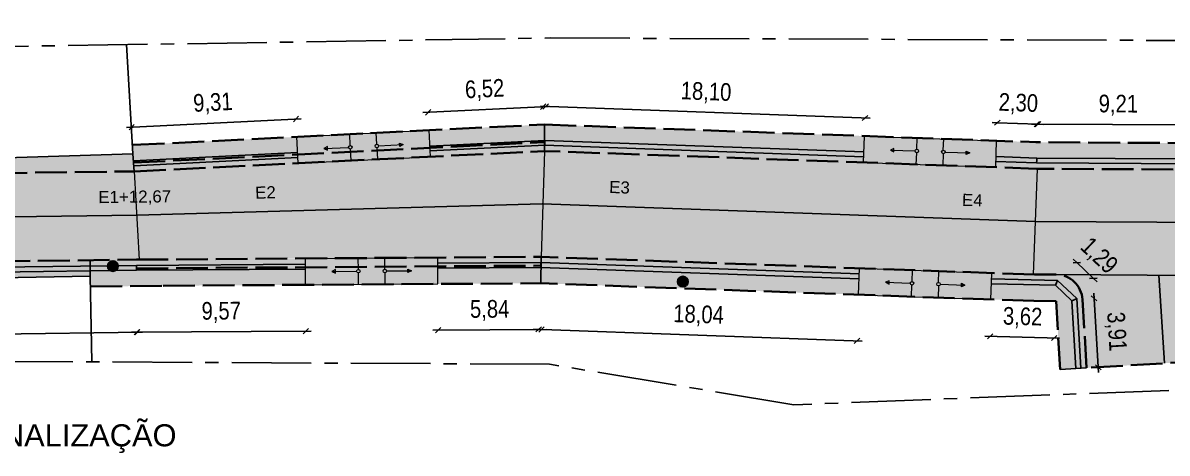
# Model space of a CAD drawing. Header units: feet. Extents: x 203667 to 205527, y 9204857 to 9205156.
# Drawn here: x 204197.5 to 204262.3, y 9205020.5 to 9205044.9 of the extents above; entities that cross this region are included whole.
import ezdxf

# ---------------------------------------------------------------- set-up
doc = ezdxf.new("R2010")
doc.units = ezdxf.units.FT
doc.header["$LTSCALE"] = 0.3
doc.header["$MEASUREMENT"] = 0
doc.linetypes.add('ACAD_ISO02W100', pattern=[15, 12, -3])
doc.linetypes.add('CENTER2', pattern=[1.125, 0.75, -0.125, 0.125, -0.125])
for name, color, linetype in [('_EIXO PROJETADO', 2, 'Continuous'), ('C-ROAD-CNTR-N', 92, 'Continuous'), ('Calçada Projetada', 20, 'Continuous'), ('cotas1', 7, 'Continuous'), ('Edificação Existente', 1, 'Continuous'), ('F-HZ-ESTACA', 98, 'Continuous'), ('Pavimento projetado', 51, 'Continuous'), ('Poste e Rede Elétrica', 6, 'Continuous'), ('SINALIZACAO', 1, 'Continuous')]:
    doc.layers.add(name, color=color, linetype=linetype)
for name, color, linetype, lineweight in [('Alvenaria de 1 Vez', 6, 'ACAD_ISO02W100', 35), ('Cotas Acessibilidade', 5, 'Continuous', 25), ('Cotas Calçadas', 7, 'Continuous', 25), ('EDIF', 7, 'Continuous', 0), ('MEIO FIO PROJETADO', 7, 'ACAD_ISO02W100', 35), ('PENA015', 1, 'Continuous', 15)]:
    doc.layers.add(name, color=color, linetype=linetype, lineweight=lineweight)
doc.styles.add('Arial', font='arial.ttf')
doc.styles.add('Roman', font='arial.ttf', dxfattribs={"height": 2})
doc.styles.add('TARCISIO', font='swissci.ttf')
doc.dimstyles.new('Cota Piso Tatil', dxfattribs={"dimtxt": 1, "dimasz": 0.3, "dimexe": 1, "dimexo": 1, "dimgap": 0.5, "dimtad": 1, "dimzin": 4, "dimtxsty": 'TARCISIO', "dimblk": 'OBLIQUE', "dimcen": -2, "dimdle": 0.3, "dimse1": 1, "dimse2": 1, "dimclrd": 256, "dimclre": 256, "dimclrt": 5, "dimadec": 0, "dimazin": 0, "dimtfac": 1, "dimtix": 1, "dimtmove": 0, "dimatfit": 3, "dimldrblk": 'DOT', "dimfxl": 1, "dimlwd": -1, "dimlwe": -1, "dimarcsym": 0})

# ---------------------------------------------------------------- blocks, each defined once
blk = doc.blocks.new('r150')
at = {"linetype": 'Continuous'}
h = blk.add_hatch(color=4, dxfattribs=at)
h.dxf.hatch_style = 1
edge = h.paths.add_edge_path()
edge.add_arc((0, 0.907), 0.1, 180, 270, ccw=False)
edge.add_line((-0.1, 0.907), (-1.3, 0.907))
edge.add_line((-1.3, 0.907), (-1.3, 0.807))
edge.add_line((-1.3, 0.807), (-1.5, 0.907))
edge.add_line((-1.5, 0.907), (-1.3, 1.007))
edge.add_line((-1.3, 1.007), (-1.3, 0.907))
edge.add_line((-1.3, 0.907), (-0.1, 0.907))
edge.add_arc((0, 0.907), 0.1, 90, 180, ccw=False)
edge.add_line((0, 1.007), (0, 1.65))
edge.add_line((0, 1.65), (-3, 1.65))
edge.add_line((-3, 1.65), (-3, 0.15))
edge.add_line((-3, 0.15), (0, 0.15))
edge.add_line((0, 0.15), (0, 0.807))
edge = h.paths.add_edge_path()
edge.add_arc((1.5, 0.907), 0.1, 180, 270, ccw=False)
edge.add_arc((1.5, 0.907), 0.1, 90, 180, ccw=False)
edge.add_line((1.5, 1.007), (1.5, 1.65))
edge.add_line((1.5, 1.65), (0, 1.65))
edge.add_line((0, 1.65), (0, 1.007))
edge.add_arc((0, 0.907), 0.1, 0, 90, ccw=False)
edge.add_arc((0, 0.907), 0.1, -90, 0, ccw=False)
edge.add_line((0, 0.807), (0, 0.15))
edge.add_line((0, 0.15), (1.5, 0.15))
edge.add_line((1.5, 0.15), (1.5, 0.807))
edge = h.paths.add_edge_path()
edge.add_line((4.5, 1.65), (1.5, 1.65))
edge.add_line((1.5, 1.65), (1.5, 1.007))
edge.add_arc((1.5, 0.907), 0.1, 0, 90, ccw=False)
edge.add_line((1.6, 0.907), (2.8, 0.907))
edge.add_line((2.8, 0.907), (2.8, 1.007))
edge.add_line((2.8, 1.007), (3, 0.907))
edge.add_line((3, 0.907), (2.8, 0.807))
edge.add_line((2.8, 0.807), (2.8, 0.907))
edge.add_line((2.8, 0.907), (1.6, 0.907))
edge.add_arc((1.5, 0.907), 0.1, -90, 0, ccw=False)
edge.add_line((1.5, 0.807), (1.5, 0.15))
edge.add_line((1.5, 0.15), (4.5, 0.15))
edge.add_line((4.5, 0.15), (4.5, 1.65))
at = {"layer": 'PENA015', "color": 7}
for points in [[(-3, 0.15), (-3, 1.65)], [(-3, 1.65), (4.5, 1.65)], [(0, 1.007), (0, 1.65)], [(1.5, 1.007), (1.5, 1.65)], [(4.5, 0.15), (4.5, 1.65)], [(-1.3, 1.007), (-1.5, 0.907), (-1.3, 0.807)], [(-1.5, 0.907), (-0.1, 0.907)], [(-1.3, 0.807), (-1.3, 1.007)], [(0, 0.15), (0, 0.807)], [(1.5, 0.807), (1.5, 0.15)], [(1.6, 0.907), (3, 0.907)], [(2.8, 0.807), (2.8, 1.007)], [(2.8, 1.007), (3, 0.907), (2.8, 0.807)], [(-3, 0.15), (4.5, 0.15)]]:
    blk.add_lwpolyline(points, dxfattribs=at)
for centre in [(0, 0.907), (1.5, 0.907)]:
    blk.add_circle(centre, 0.1, dxfattribs=at)
blk = doc.blocks.new('_Oblique')
at = {"layer": 'cotas1', "color": 0, "lineweight": -2}
blk.add_line((-0.5, -0.5), (0.5, 0.5), dxfattribs=at)
blk = doc.blocks.new('*D202')
at = {"layer": 'Cotas Acessibilidade', "transparency": 16777216}
blk.add_line((204181.7, 9205027.09), (204204.276, 9205027.388), dxfattribs=at)
at = {"layer": 'Defpoints', "color": 0, "transparency": 16777216}
for p in [(204181.953, 9205030.608, 0), (204203.93, 9205030.898, 0), (204203.976, 9205027.384)]:
    blk.add_point(p, dxfattribs=at)
at = {"layer": 'Cotas Acessibilidade', "transparency": 16777216, "xscale": 0.3, "yscale": 0.3, "zscale": 0.3}
for p, rotation in [((204182, 9205027.094), 180.7557671660288), ((204203.976, 9205027.384), 0.755767166028767)]:
    blk.add_blockref('_Oblique', p, dxfattribs=dict(at, rotation=rotation))
at = {"layer": 'Cotas Acessibilidade', "color": 5, "transparency": 16777216, "insert": (204192.973, 9205028.335), "char_height": 1, "attachment_point": 5, "rotation": 0.75577, "style": 'TARCISIO'}
blk.add_mtext('21,98', dxfattribs=at)
blk = doc.blocks.new('_Dot')
at = {"color": 0, "linetype": 'ByBlock', "lineweight": -2}
blk.add_line((-0.5, 0), (-1, 0), dxfattribs=at)
at = {"color": 0, "linetype": 'ByBlock', "const_width": 0.5}
blk.add_lwpolyline([(-0.25, 0, 1), (0.25, 0, 1)], format="xyb", close=True, dxfattribs=at)
blk = doc.blocks.new('*D203')
at = {"layer": 'Cotas Acessibilidade', "transparency": 16777216}
blk.add_line((204203.654, 9205027.382), (204213.826, 9205027.452), dxfattribs=at)
at = {"layer": 'Defpoints', "color": 0, "transparency": 16777216}
for p in [(204203.93, 9205030.898, 0), (204213.502, 9205030.964, 0), (204213.526, 9205027.45)]:
    blk.add_point(p, dxfattribs=at)
at = {"layer": 'Cotas Acessibilidade', "transparency": 16777216, "xscale": 0.3, "yscale": 0.3, "zscale": 0.3}
for p, rotation in [((204203.954, 9205027.384), 180.3947684103666), ((204213.526, 9205027.45), 0.3947684103666018)]:
    blk.add_blockref('_Oblique', p, dxfattribs=dict(at, rotation=rotation))
at = {"layer": 'Cotas Acessibilidade', "color": 5, "transparency": 16777216, "insert": (204208.732, 9205028.512), "char_height": 1, "attachment_point": 5, "rotation": 0.39477, "style": 'TARCISIO'}
blk.add_mtext('9,57', dxfattribs=at)
blk = doc.blocks.new('*D204')
at = {"layer": 'Cotas Acessibilidade', "transparency": 16777216}
blk.add_line((204220.726, 9205027.5), (204227.17, 9205027.545), dxfattribs=at)
at = {"layer": 'Defpoints', "color": 0, "transparency": 16777216}
for p in [(204221.002, 9205031.016, 0.002), (204226.846, 9205031.057, 0.002), (204226.87, 9205027.543)]:
    blk.add_point(p, dxfattribs=at)
at = {"layer": 'Cotas Acessibilidade', "transparency": 16777216, "xscale": 0.3, "yscale": 0.3, "zscale": 0.3}
for p, rotation in [((204221.026, 9205027.502), 180.3992699417954), ((204226.87, 9205027.543), 0.3992699417953807)]:
    blk.add_blockref('_Oblique', p, dxfattribs=dict(at, rotation=rotation))
at = {"layer": 'Cotas Acessibilidade', "color": 5, "transparency": 16777216, "insert": (204223.941, 9205028.618), "char_height": 1, "attachment_point": 5, "rotation": 0.39927, "style": 'TARCISIO'}
blk.add_mtext('5,84', dxfattribs=at)
blk = doc.blocks.new('*D396')
at = {"layer": 'Cotas Acessibilidade', "transparency": 16777216}
blk.add_line((204226.42, 9205027.558), (204245.052, 9205026.889), dxfattribs=at)
at = {"layer": 'Defpoints', "color": 0, "transparency": 16777216}
for p in [(204226.846, 9205031.057, 0.002), (204244.878, 9205030.408, 0.001), (204244.752, 9205026.899)]:
    blk.add_point(p, dxfattribs=at)
at = {"layer": 'Cotas Acessibilidade', "transparency": 16777216, "xscale": 0.3, "yscale": 0.3, "zscale": 0.3}
for p, rotation in [((204226.72, 9205027.548), 177.9408885569076), ((204244.752, 9205026.899), 357.9408885569076)]:
    blk.add_blockref('_Oblique', p, dxfattribs=dict(at, rotation=rotation))
at = {"layer": 'Cotas Acessibilidade', "color": 5, "transparency": 16777216, "insert": (204235.775, 9205028.319), "char_height": 1, "attachment_point": 5, "rotation": 357.94089, "style": 'TARCISIO'}
blk.add_mtext('18,04', dxfattribs=at)
blk = doc.blocks.new('*D205')
at = {"layer": 'Cotas Acessibilidade', "transparency": 16777216}
blk.add_line((204251.997, 9205027.158), (204256.216, 9205027.05), dxfattribs=at)
at = {"layer": 'Defpoints', "color": 0, "transparency": 16777216}
for p in [(204252.374, 9205030.138), (204255.992, 9205030.046), (204255.916, 9205027.058)]:
    blk.add_point(p, dxfattribs=at)
at = {"layer": 'Cotas Acessibilidade', "transparency": 16777216, "xscale": 0.3, "yscale": 0.3, "zscale": 0.3}
for p, rotation in [((204252.297, 9205027.15), 178.5394826117117), ((204255.916, 9205027.058), 358.5394826117117)]:
    blk.add_blockref('_Oblique', p, dxfattribs=dict(at, rotation=rotation))
at = {"layer": 'Cotas Acessibilidade', "color": 5, "transparency": 16777216, "insert": (204254.135, 9205028.199), "char_height": 1, "attachment_point": 5, "rotation": 358.53948, "style": 'TARCISIO'}
blk.add_mtext('3,62', dxfattribs=at)
blk = doc.blocks.new('*D206')
at = {"layer": 'Cotas Acessibilidade', "transparency": 16777216}
for p, q in [((204257.208, 9205031.331), (204256.99, 9205031.537)), ((204257.208, 9205031.331), (204258.141, 9205030.447)), ((204258.141, 9205030.447), (204258.359, 9205030.241))]:
    blk.add_line(p, q, dxfattribs=at)
at = {"layer": 'Defpoints', "color": 0, "transparency": 16777216}
for p in [(204258.141, 9205030.447), (204255.992, 9205030.046), (204256.926, 9205029.163)]:
    blk.add_point(p, dxfattribs=at)
at = {"layer": 'Cotas Acessibilidade', "transparency": 16777216, "xscale": 0.3, "yscale": 0.3, "zscale": 0.3}
for p, rotation in [((204257.208, 9205031.331), 316.5839045181499), ((204258.141, 9205030.447), 136.5839045181499)]:
    blk.add_blockref('_Oblique', p, dxfattribs=dict(at, rotation=rotation))
at = {"layer": 'Cotas Acessibilidade', "color": 5, "transparency": 16777216, "insert": (204258.428, 9205031.685), "char_height": 1, "attachment_point": 5, "rotation": 316.5839, "style": 'TARCISIO'}
blk.add_mtext('1,29', dxfattribs=at)
blk = doc.blocks.new('*D207')
at = {"layer": 'Cotas Acessibilidade', "transparency": 16777216}
blk.add_line((204258.167, 9205029.6), (204258.439, 9205025.103), dxfattribs=at)
at = {"layer": 'Defpoints', "color": 0, "transparency": 16777216}
for p in [(204257.202, 9205029.241), (204257.438, 9205025.343), (204258.421, 9205025.402)]:
    blk.add_point(p, dxfattribs=at)
at = {"layer": 'Cotas Acessibilidade', "transparency": 16777216, "xscale": 0.3, "yscale": 0.3, "zscale": 0.3}
for p, rotation in [((204258.185, 9205029.3), 93.46807868754354), ((204258.421, 9205025.402), 273.4680786875435)]:
    blk.add_blockref('_Oblique', p, dxfattribs=dict(at, rotation=rotation))
at = {"layer": 'Cotas Acessibilidade', "color": 5, "transparency": 16777216, "insert": (204259.397, 9205027.418), "char_height": 1, "attachment_point": 5, "rotation": 273.46808, "style": 'TARCISIO'}
blk.add_mtext('3,91', dxfattribs=at)
blk = doc.blocks.new('*D143')
at = {"layer": 'Cotas Acessibilidade', "transparency": 16777216}
blk.add_line((204264.461, 9205039.132), (204254.646, 9205039.183), dxfattribs=at)
at = {"layer": 'Defpoints', "color": 0, "transparency": 16777216}
for p in [(204254.946, 9205039.182), (204254.936, 9205037.261, 0), (204264.151, 9205037.213, 0)]:
    blk.add_point(p, dxfattribs=at)
at = {"layer": 'Cotas Acessibilidade', "transparency": 16777216, "xscale": 0.3, "yscale": 0.3, "zscale": 0.3}
for p, rotation in [((204254.946, 9205039.182), 179.6997302902774), ((204264.161, 9205039.134), 359.6997302902774)]:
    blk.add_blockref('_Oblique', p, dxfattribs=dict(at, rotation=rotation))
at = {"layer": 'Cotas Acessibilidade', "color": 5, "transparency": 16777216, "insert": (204259.559, 9205040.253), "char_height": 1, "attachment_point": 5, "rotation": 359.69973, "style": 'TARCISIO'}
blk.add_mtext('9,21', dxfattribs=at)
blk = doc.blocks.new('*D144')
at = {"layer": 'Cotas Acessibilidade', "transparency": 16777216}
for p, q in [((204252.702, 9205039.263), (204252.402, 9205039.273)), ((204255.005, 9205039.18), (204252.702, 9205039.263)), ((204255.005, 9205039.18), (204255.305, 9205039.169))]:
    blk.add_line(p, q, dxfattribs=at)
at = {"layer": 'Defpoints', "color": 0, "transparency": 16777216}
for p in [(204252.702, 9205039.263), (204252.633, 9205037.344, 0), (204254.936, 9205037.261, 0)]:
    blk.add_point(p, dxfattribs=at)
at = {"layer": 'Cotas Acessibilidade', "transparency": 16777216, "xscale": 0.3, "yscale": 0.3, "zscale": 0.3}
for p, rotation in [((204252.702, 9205039.263), 357.9408885790455), ((204255.005, 9205039.18), 177.9408885790455)]:
    blk.add_blockref('_Oblique', p, dxfattribs=dict(at, rotation=rotation))
at = {"layer": 'Cotas Acessibilidade', "color": 5, "transparency": 16777216, "insert": (204253.893, 9205040.316), "char_height": 1, "attachment_point": 5, "rotation": 357.94089, "style": 'TARCISIO'}
blk.add_mtext('2,30', dxfattribs=at)
blk = doc.blocks.new('*D145')
at = {"layer": 'Cotas Acessibilidade', "transparency": 16777216}
blk.add_line((204245.506, 9205039.521), (204226.814, 9205040.193), dxfattribs=at)
at = {"layer": 'Defpoints', "color": 0, "transparency": 16777216}
for p in [(204227.114, 9205040.183), (204227.045, 9205038.264, -0.002), (204245.137, 9205037.613, -0.002)]:
    blk.add_point(p, dxfattribs=at)
at = {"layer": 'Cotas Acessibilidade', "transparency": 16777216, "xscale": 0.3, "yscale": 0.3, "zscale": 0.3}
for p, rotation in [((204227.114, 9205040.183), 177.9408885595168), ((204245.206, 9205039.532), 357.9408885595168)]:
    blk.add_blockref('_Oblique', p, dxfattribs=dict(at, rotation=rotation))
at = {"layer": 'Cotas Acessibilidade', "color": 5, "transparency": 16777216, "insert": (204236.2, 9205040.952), "char_height": 1, "attachment_point": 5, "rotation": 357.94089, "style": 'TARCISIO'}
blk.add_mtext('18,10', dxfattribs=at)
blk = doc.blocks.new('*D258')
at = {"layer": 'Cotas Acessibilidade', "transparency": 16777216}
blk.add_line((204227.271, 9205040.187), (204220.157, 9205039.834), dxfattribs=at)
at = {"layer": 'Defpoints', "color": 0, "transparency": 16777216}
for p in [(204220.456, 9205039.849), (204227.066, 9205038.263, -0.002), (204220.551, 9205037.939, 0.001)]:
    blk.add_point(p, dxfattribs=at)
at = {"layer": 'Cotas Acessibilidade', "transparency": 16777216, "xscale": 0.3, "yscale": 0.3, "zscale": 0.3}
for p, rotation in [((204226.971, 9205040.172), 2.845752580406646), ((204220.456, 9205039.849), 182.8457525804066)]:
    blk.add_blockref('_Oblique', p, dxfattribs=dict(at, rotation=rotation))
at = {"layer": 'Cotas Acessibilidade', "color": 5, "transparency": 16777216, "insert": (204223.659, 9205041.105), "char_height": 1, "attachment_point": 5, "rotation": 2.84575, "style": 'TARCISIO'}
blk.add_mtext('6,52', dxfattribs=at)
blk = doc.blocks.new('*D146')
at = {"layer": 'Cotas Acessibilidade', "transparency": 16777216}
blk.add_line((204213.265, 9205039.49), (204203.365, 9205038.998), dxfattribs=at)
at = {"layer": 'Defpoints', "color": 0, "transparency": 16777216}
for p in [(204203.665, 9205039.013), (204213.06, 9205037.569), (204203.76, 9205037.106)]:
    blk.add_point(p, dxfattribs=at)
at = {"layer": 'Cotas Acessibilidade', "transparency": 16777216, "xscale": 0.3, "yscale": 0.3, "zscale": 0.3}
for p, rotation in [((204212.966, 9205039.475), 2.845752572432145), ((204203.665, 9205039.013), 182.8457525724321)]:
    blk.add_blockref('_Oblique', p, dxfattribs=dict(at, rotation=rotation))
at = {"layer": 'Cotas Acessibilidade', "color": 5, "transparency": 16777216, "insert": (204208.261, 9205040.339), "char_height": 1, "attachment_point": 5, "rotation": 2.84575, "style": 'TARCISIO'}
blk.add_mtext('9,31', dxfattribs=at)

msp = doc.modelspace()

# ---------------------------------------------------------------- hatches: boundary and pattern name
at = {"layer": 'Calçada Projetada'}
h = msp.add_hatch(color=256, dxfattribs=at)
h.dxf.hatch_style = 1
h.paths.add_polyline_path([(204227.049, 9205037.658), (204227.039, 9205039.16), (204203.7, 9205037.999), (204203.73, 9205037.495), (204203.79, 9205036.502)])
h = msp.add_hatch(color=256, dxfattribs=at)
h.dxf.hatch_style = 1
h.paths.add_polyline_path([(204264.147, 9205036.608), (204264.155, 9205038.108), (204254.955, 9205038.156), (204227.039, 9205039.16), (204227.049, 9205037.658), (204254.924, 9205036.656)])
h = msp.add_hatch(color=256, dxfattribs=at)
h.dxf.hatch_style = 1
h.paths.add_polyline_path([(204203.79, 9205036.502), (204203.73, 9205037.495), (204172.578, 9205036.519), (204172.601, 9205036.112)])
h = msp.add_hatch(color=256, dxfattribs=at)
h.dxf.hatch_style = 1
h.paths.add_polyline_path([(204226.833, 9205030.161), (204226.855, 9205031.661), (204203.925, 9205031.503), (204201.302, 9205031.471), (204201.313, 9205030.568), (204201.324, 9205029.971), (204205.442, 9205030.022)])
h = msp.add_hatch(color=256, dxfattribs=at)
h.dxf.hatch_style = 1
h.paths.add_polyline_path([(204254.769, 9205029.157), (204257.533, 9205029.142), (204257.527, 9205029.241, 0.395079), (204256.038, 9205030.65), (204255.939, 9205030.651), (204254.754, 9205030.657), (204254.754, 9205030.658), (204226.855, 9205031.661), (204226.833, 9205030.161)])
h = msp.add_hatch(color=256, dxfattribs=at)
h.dxf.hatch_style = 1
h.paths.add_polyline_path([(204201.313, 9205030.568), (204201.302, 9205031.471), (204194.354, 9205031.384, -0.084425), (204194.24, 9205031.357, -0.108658), (204194.091, 9205031.38), (204181.946, 9205031.228), (204181.958, 9205030.199)])
h = msp.add_hatch(color=256, dxfattribs=at)
h.dxf.hatch_style = 1
h.paths.add_polyline_path([(204257.533, 9205029.142), (204256.03, 9205029.15), (204256.265, 9205025.272), (204257.762, 9205025.363)])
at = {"layer": 'Pavimento projetado', "lineweight": 20}
h = msp.add_hatch(color=256, dxfattribs=at)
h.dxf.hatch_style = 1
h.paths.add_polyline_path([(204205.426, 9205031.522), (204226.853, 9205031.661), (204227.086, 9205031.653), (204227.047, 9205037.658), (204203.788, 9205036.502), (204171.194, 9205036.093), (204171.272, 9205033.595), (204171.349, 9205031.096)])
h = msp.add_hatch(color=256, dxfattribs=at)
h.dxf.hatch_style = 1
h.paths.add_polyline_path([(204306.932, 9205030.383), (204315.916, 9205030.392), (204315.877, 9205036.354), (204254.922, 9205036.656), (204227.047, 9205037.658), (204227.086, 9205031.653), (204254.754, 9205030.657), (204256.038, 9205030.65), (204261.852, 9205030.62), (204268.387, 9205030.621)])
h = msp.add_hatch(color=256, dxfattribs=at)
h.dxf.hatch_style = 1
h.paths.add_polyline_path([(204262.172, 9205025.63), (204261.854, 9205030.62), (204256.038, 9205030.65, -0.395079), (204257.527, 9205029.241), (204257.762, 9205025.363)])
h.paths.add_polyline_path([(204266.551, 9205025.895), (204266.363, 9205028.997, -0.433611), (204267.868, 9205030.588), (204261.854, 9205030.62), (204262.172, 9205025.63)])
at = {"layer": 'Poste e Rede Elétrica', "linetype": 'ByBlock'}
h = msp.add_hatch(color=256, dxfattribs=at)
h.dxf.hatch_style = 1
h.paths.add_polyline_path([(204202.574, 9205031.436, 1), (204202.611, 9205030.835, 1)])
h = msp.add_hatch(color=256, dxfattribs=at)
h.dxf.hatch_style = 1
h.paths.add_polyline_path([(204234.867, 9205030.556, 1), (204234.904, 9205029.955, 1)])

# ---------------------------------------------------------------- linework, layer by layer
at = {"layer": '_EIXO PROJETADO', "linetype": 'CENTER2', "ltscale": 20}
msp.add_lwpolyline([(204356.919, 9205024.86), (204318.7, 9205025.183), (204298.898, 9205024.41), (204275.91, 9205024.607), (204241.175, 9205023.278), (204227.33, 9205025.569), (204166.355, 9205025.889), (204166.317, 9205043.106), (204227.391, 9205044.065), (204312.137, 9205043.731), (204355.263, 9205044.922), (204356.919, 9205024.86)], dxfattribs=at)
at = {"layer": 'Alvenaria de 1 Vez', "ltscale": 0.5}
for p, q in [((204203.715, 9205038), (204227.039, 9205039.16)), ((204227.039, 9205039.16), (204255.024, 9205038.153)), ((204201.324, 9205029.971), (204205.442, 9205030.022)), ((204205.442, 9205030.022), (204226.833, 9205030.161)), ((204256.265, 9205025.272), (204256.03, 9205029.15))]:
    msp.add_line(p, q, dxfattribs=at)
for points in [[(204264.155, 9205038.108), (204254.886, 9205038.156)], [(204256.03, 9205029.15), (204254.769, 9205029.157), (204226.833, 9205030.161)]]:
    msp.add_lwpolyline(points, dxfattribs=at)
at = {"layer": 'C-ROAD-CNTR-N', "color": 98, "linetype": 'Continuous', "lineweight": -3}
msp.add_line((204261.854, 9205030.62), (204262.172, 9205025.63), dxfattribs=at)
at = {"layer": 'C-ROAD-CNTR-N', "color": 98, "linetype": 'Continuous', "lineweight": -3, "flags": 128}
msp.add_lwpolyline([(204171.274, 9205033.595), (204203.941, 9205034.016), (204226.924, 9205034.661), (204254.862, 9205033.656), (204306.412, 9205033.386), (204315.891, 9205033.373, 0.001872), (204315.902, 9205033.373), (204352.134, 9205033.595)], format="xyb", dxfattribs=at)
at = {"layer": 'Calçada Projetada'}
for p, q in [((204227.049, 9205037.658), (204227.039, 9205039.16)), ((204203.79, 9205036.502), (204203.73, 9205037.495)), ((204226.833, 9205030.161), (204226.855, 9205031.661)), ((204201.313, 9205030.568), (204201.302, 9205031.471)), ((204256.265, 9205025.272), (204257.762, 9205025.363))]:
    msp.add_line(p, q, dxfattribs=at)
at = {"layer": 'Cotas Acessibilidade', "color": 5}
for p, q in [((204220.551, 9205037.941, -0.002), (204227.066, 9205038.263, -0.002)), ((204227.066, 9205038.263, -0.002), (204245.137, 9205037.613, -0.002)), ((204227.066, 9205038.263, -0.002), (204227.067, 9205038.123, -0.002)), ((204227.068, 9205037.983, -0.002), (204227.067, 9205038.123, -0.002)), ((204203.76, 9205037.106), (204213.06, 9205037.569)), ((204220.565, 9205037.661, -0.002), (204227.068, 9205037.983, -0.002)), ((204227.068, 9205037.983, -0.002), (204245.127, 9205037.333, -0.002)), ((204203.774, 9205036.827), (204213.074, 9205037.289)), ((204252.623, 9205037.064, 0), (204254.93, 9205036.981, 0)), ((204252.633, 9205037.344, 0), (204254.936, 9205037.261, 0)), ((204254.93, 9205036.981, 0), (204254.933, 9205037.121, 0)), ((204254.93, 9205036.981, 0), (204264.149, 9205036.933, 0)), ((204254.936, 9205037.261, 0), (204254.933, 9205037.121, 0)), ((204254.936, 9205037.261, 0), (204264.151, 9205037.213, 0)), ((204203.927, 9205031.178, 0), (204181.95, 9205030.888, 0)), ((204213.5, 9205031.244, 0), (204203.927, 9205031.178, 0)), ((204203.927, 9205031.178, 0), (204203.928, 9205031.038, 0)), ((204203.93, 9205030.898, 0), (204203.928, 9205031.038, 0)), ((204226.839, 9205031.337, 0.002), (204221, 9205031.296, 0.002)), ((204226.835, 9205031.057, 0.002), (204221.002, 9205031.016, 0.002)), ((204226.835, 9205031.057, 0.002), (204226.837, 9205031.197, 0.002)), ((204244.878, 9205030.408, 0.002), (204226.835, 9205031.057, 0.002)), ((204226.839, 9205031.337, 0.002), (204226.837, 9205031.197, 0.002)), ((204244.888, 9205030.688, 0.002), (204226.839, 9205031.337, 0.002)), ((204203.93, 9205030.898, 0), (204181.953, 9205030.608, 0)), ((204213.502, 9205030.964, 0), (204203.93, 9205030.898, 0)), ((204256.107, 9205030.323), (204252.382, 9205030.418)), ((204255.992, 9205030.046), (204252.375, 9205030.138)), ((204255.992, 9205030.046), (204256.05, 9205030.185)), ((204256.926, 9205029.163), (204255.992, 9205030.046)), ((204256.107, 9205030.323), (204256.05, 9205030.185)), ((204257.199, 9205029.29), (204256.107, 9205030.323)), ((204256.926, 9205029.163), (204257.062, 9205029.227)), ((204257.159, 9205025.326), (204256.926, 9205029.163)), ((204257.199, 9205029.29), (204257.062, 9205029.227)), ((204257.438, 9205025.343), (204257.199, 9205029.29))]:
    msp.add_line(p, q, dxfattribs=at)
at = {"layer": 'Cotas Calçadas'}
msp.add_line((204255.939, 9205030.651), (204267.868, 9205030.588), dxfattribs=at)
at = {"layer": 'EDIF'}
for p in [(204203.73, 9205037.495), (204201.313, 9205030.568)]:
    msp.add_point(p, dxfattribs=at)
at = {"layer": 'Edificação Existente', "color": 1}
for points in [[(204172.188, 9205043.199), (204172.578, 9205036.519), (204203.73, 9205037.495), (204203.365, 9205043.688)], [(204172.188, 9205043.199), (204172.578, 9205036.519), (204203.73, 9205037.495), (204203.365, 9205043.688)], [(204182.042, 9205025.806), (204181.958, 9205030.199), (204201.313, 9205030.568), (204201.406, 9205025.705)]]:
    msp.add_lwpolyline(points, dxfattribs=at)
at = {"layer": 'MEIO FIO PROJETADO', "ltscale": 0.5}
for p, q in [((204203.765, 9205037.001), (204227.024, 9205038.158)), ((204203.79, 9205036.502), (204227.049, 9205037.658)), ((204171.196, 9205036.093), (204203.79, 9205036.502)), ((204203.925, 9205031.503), (204226.855, 9205031.661)), ((204171.351, 9205031.096), (204204.093, 9205031.505)), ((204203.928, 9205031.003), (204226.858, 9205031.161))]:
    msp.add_line(p, q, dxfattribs=at)
at = {"layer": 'MEIO FIO PROJETADO', "color": 1, "ltscale": 0.5}
msp.add_line((204266.551, 9205025.895), (204257.762, 9205025.363), dxfattribs=at)
at = {"layer": 'MEIO FIO PROJETADO', "ltscale": 0.5}
msp.add_lwpolyline([(204314.414, 9205036.344), (204254.924, 9205036.656), (204227.049, 9205037.658)], dxfattribs=at)
msp.add_lwpolyline([(204257.762, 9205025.363), (204257.527, 9205029.241, 0.395079), (204256.038, 9205030.65), (204254.8, 9205030.657), (204226.855, 9205031.661)], format="xyb", dxfattribs=at)
at = {"layer": 'Pavimento projetado', "lineweight": 20}
for p, q in [((204227.049, 9205037.658), (204226.855, 9205031.661)), ((204203.79, 9205036.502), (204204.092, 9205031.513)), ((204254.754, 9205030.657), (204254.97, 9205036.656))]:
    msp.add_line(p, q, dxfattribs=at)
at = {"layer": 'Poste e Rede Elétrica', "linetype": 'ByBlock'}
for centre in [(204202.593, 9205031.135), (204234.886, 9205030.256)]:
    msp.add_circle(centre, 0.301, dxfattribs=at)

# ---------------------------------------------------------------- block references
at = {"layer": 'SINALIZACAO', "extrusion": (3.00669e-10, -6.04864e-09, 1), "rotation": 2.845752573149448}
msp.add_blockref('r150', (204216.094, 9205036.964, 0.001), dxfattribs=at)
at = {"layer": 'SINALIZACAO', "extrusion": (-2.17356e-10, -6.0522e-09, 1), "rotation": 357.9408885601816}
for p in [(204248.108, 9205036.751, -0.002), (204247.839, 9205029.256, 0.001)]:
    msp.add_blockref('r150', p, dxfattribs=at)
at = {"layer": 'SINALIZACAO', "extrusion": (4.19689e-11, -6.05595e-09, 1), "rotation": 0.3947684172330878}
msp.add_blockref('r150', (204216.509, 9205029.94, 0.001), dxfattribs=at)

# ---------------------------------------------------------------- texts
at = {"linetype": 'Continuous', "style": 'Roman'}
msp.add_text('PLANTA BAIXA - ROTAS ACESSIVEIS E SINALIZAÇÃO', height=1.25, dxfattribs=at).set_placement((204161.663, 9205020.918))
at = {"layer": 'F-HZ-ESTACA', "color": 98, "linetype": 'Continuous', "lineweight": -3, "char_height": 0.6858, "attachment_point": 8, "style": 'Arial'}
for s, insert, rotation in [('{\\fArial|b0|i0|c0|p2;E2}', (204211.247, 9205034.969), 1.60734), ('{\\fArial|b0|i0|c0|p2;E3}', (204231.286, 9205035.252), 357.94089), ('E1+12,67', (204203.835, 9205034.6), 0.73818), ('{\\fArial|b0|i0|c0|p2;E4}', (204251.273, 9205034.533), 357.94089)]:
    msp.add_mtext(s, dxfattribs=dict(at, insert=insert, rotation=rotation))

# ---------------------------------------------------------------- dimensions: what is measured, and where the dimension line sits
at = {"layer": 'Cotas Acessibilidade'}
for p1, p2, distance, picture, middle in [((204227.066, 9205038.263, -0.002), (204220.551, 9205037.939, 0.001), -1.912, '*D258', (204223.659, 9205041.105)), ((204245.137, 9205037.613, -0.002), (204227.045, 9205038.264, -0.002), -1.92, '*D145', (204236.2, 9205040.952)), ((204213.06, 9205037.569), (204203.76, 9205037.106), -1.909, '*D146', (204208.261, 9205040.339)), ((204254.936, 9205037.261, 0), (204252.633, 9205037.344, 0), -1.92, '*D144', (204253.893, 9205040.316)), ((204264.1509, 9205037.2127, 0), (204254.9362, 9205037.261, 0), -1.9209, '*D143', (204259.5593, 9205040.2535)), ((204255.992, 9205030.046), (204256.926, 9205029.163), 1.768, '*D206', (204258.428, 9205031.685)), ((204221.002, 9205031.016, 0.002), (204226.846, 9205031.057, 0.002), -3.514, '*D204', (204223.941, 9205028.618)), ((204226.846, 9205031.057, 0.002), (204244.878, 9205030.408, 0.001), -3.511, '*D396', (204235.775, 9205028.319)), ((204181.953, 9205030.608, 0), (204203.93, 9205030.898, 0), -3.515, '*D202', (204192.973, 9205028.335)), ((204203.93, 9205030.898, 0), (204213.502, 9205030.964, 0), -3.515, '*D203', (204208.732, 9205028.512)), ((204252.374, 9205030.138), (204255.992, 9205030.046), -2.989, '*D205', (204254.135, 9205028.199)), ((204257.202, 9205029.241), (204257.438, 9205025.343), 0.985, '*D207', (204259.397, 9205027.418))]:
    dim = msp.add_aligned_dim(p1=p1, p2=p2, distance=distance, dimstyle='Cota Piso Tatil', dxfattribs=at)
    dim.commit()
    dim.dimension.update_dxf_attribs({"geometry": picture, "text_midpoint": middle})

doc.saveas('drawing.dxf')
